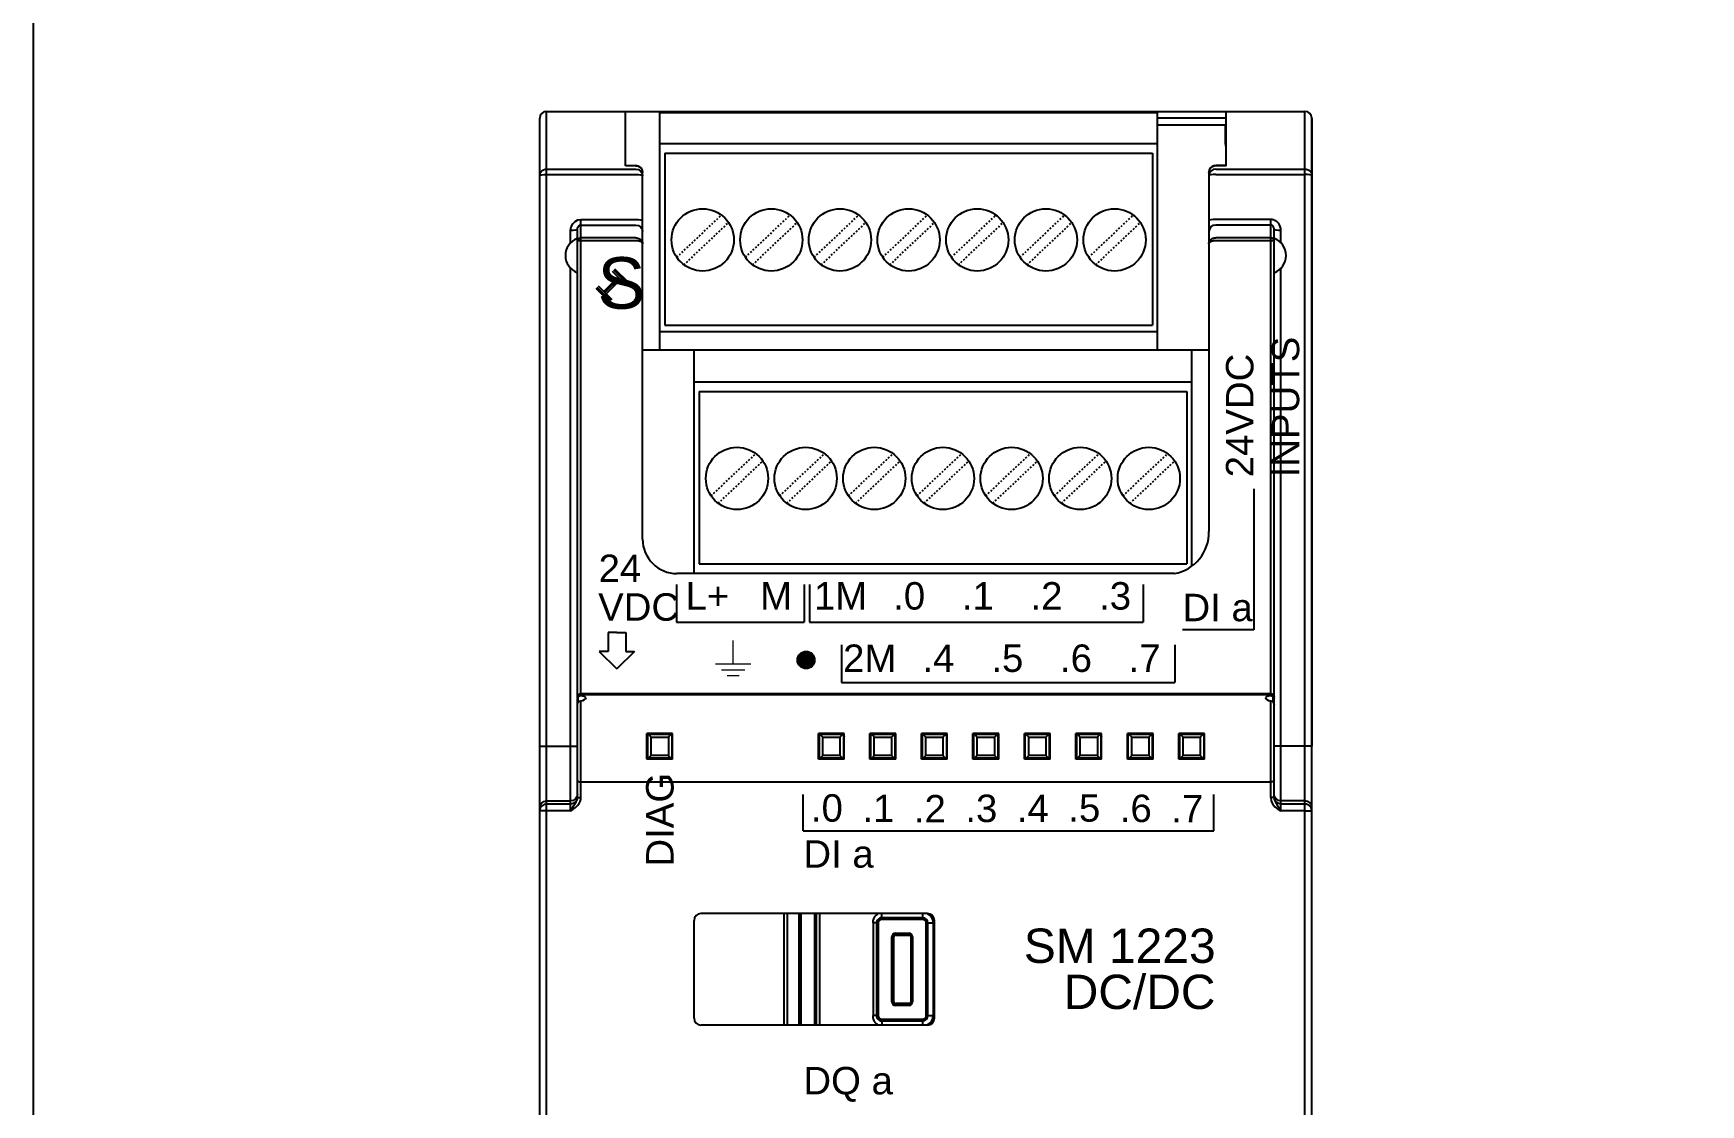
# Model space of a CAD drawing. Header units: inches. Extents: x 57 to 2760, y -193 to 2149.
# Drawn here: x 60.5 to 157.6, y 1415.8 to 1478.2 of the extents above; entities that cross this region are included whole.
import ezdxf

# ---------------------------------------------------------------- set-up
doc = ezdxf.new("R2010")
doc.units = ezdxf.units.IN
doc.header["$MEASUREMENT"] = 0
doc.linetypes.add('DOT', pattern=[0.2, 0.1, -0.1])
doc.styles.get("Standard").update_dxf_attribs({"font": 'arial.ttf'})

msp = doc.modelspace()

# ---------------------------------------------------------------- linework, layer by layer
at = {"color": 7, "linetype": 'Continuous'}
for p, q in [((89.97329, 1374.08422), (89.97329, 1473.28422)), ((90.37329, 1373.68422), (90.37329, 1473.68422)), ((90.37329, 1473.68422), (134.57329, 1473.68422)), ((94.97329, 1470.51791), (94.97329, 1473.68422)), ((96.97329, 1459.78895), (96.97329, 1473.60422)), ((125.97329, 1473.60422), (96.97329, 1473.60422)), ((125.97329, 1459.78895), (125.97329, 1473.60422)), ((129.97329, 1473.28422), (125.97329, 1473.28422)), ((129.97329, 1470.51791), (129.97329, 1473.68422)), ((134.57329, 1373.68422), (134.57329, 1473.68422)), ((134.97329, 1473.28422), (134.97329, 1436.68422)), ((134.97329, 1374.08422), (134.97329, 1473.28422)), ((129.97329, 1472.88422), (125.97329, 1472.88422)), ((129.92329, 1472.88422), (129.92329, 1471.88422)), ((125.97329, 1471.79422), (96.97329, 1471.79422)), ((97.26329, 1471.25422), (97.26329, 1461.22222)), ((97.26329, 1471.25422), (125.68329, 1471.25422)), ((125.68329, 1471.25422), (125.68329, 1461.22222)), ((129.97329, 1471.74784), (129.94488, 1471.74784)), ((90.37329, 1470.32249), (95.57329, 1470.32249)), ((94.97329, 1470.53058), (95.57329, 1470.53058)), ((95.57329, 1470.51791), (94.97329, 1470.51791)), ((95.72449, 1470.5009), (95.57329, 1470.53058)), ((95.97329, 1448.74631), (95.97329, 1470.13058)), ((128.97329, 1470.13058), (128.97329, 1449.20822)), ((129.1504, 1470.45221), (129.05727, 1470.36804)), ((129.25765, 1470.50138), (129.1504, 1470.45221)), ((129.22208, 1470.5009), (129.37329, 1470.53058)), ((129.37329, 1470.51791), (129.25765, 1470.50138)), ((129.97329, 1470.53058), (129.37329, 1470.53058)), ((129.97329, 1470.51791), (129.37329, 1470.51791)), ((129.37329, 1470.32249), (134.57329, 1470.32249)), ((90.37329, 1470.00264), (95.57329, 1470.00264)), ((95.94268, 1470.08424), (95.97329, 1469.93594)), ((129.00389, 1470.08424), (128.97329, 1469.93594)), ((129.37329, 1470.00264), (134.57329, 1470.00264)), ((92.37329, 1439.62007), (92.37329, 1467.38679)), ((92.37329, 1467.38679), (95.57329, 1467.38679)), ((132.57329, 1467.38679), (129.37329, 1467.38679)), ((132.57329, 1439.62007), (132.57329, 1467.38679)), ((91.77329, 1466.007), (91.77329, 1466.74021)), ((92.17329, 1439.47356), (92.17329, 1466.80036)), ((92.37329, 1467.06189), (95.57329, 1467.06189)), ((95.57329, 1466.3199), (92.37329, 1466.3199)), ((95.97329, 1465.96918), (95.97329, 1466.67552)), ((132.57329, 1467.06189), (129.37329, 1467.06189)), ((132.57329, 1466.3199), (129.37329, 1466.3199)), ((132.77329, 1439.47356), (132.77329, 1466.80039)), ((133.17329, 1466.007), (133.17329, 1466.74021)), ((95.57329, 1466.14705), (92.37329, 1466.14705)), ((132.57329, 1466.14705), (129.37329, 1466.14842)), ((91.77329, 1432.92192), (91.77329, 1464.56144)), ((133.17329, 1432.92192), (133.17329, 1464.56144)), ((96.97329, 1460.85511), (125.97329, 1460.85511)), ((97.26329, 1461.22222), (125.68329, 1461.22222)), ((95.97329, 1459.78895), (128.97329, 1459.78895)), ((98.97329, 1446.74622), (98.97329, 1459.70422)), ((127.97329, 1447.17599), (127.97329, 1459.70422)), ((127.97329, 1457.89422), (98.97329, 1457.89422)), ((99.26329, 1457.35422), (99.26329, 1447.32222)), ((99.26329, 1457.35422), (127.68329, 1457.35422)), ((127.68329, 1457.35422), (127.68329, 1447.32222)), ((99.26329, 1447.32222), (127.68329, 1447.32222)), ((126.97319, 1446.74622), (97.97329, 1446.74622)), ((104.9989, 1441.71541), (105.49181, 1442.20832)), ((105.00464, 1441.67474), (105.53248, 1442.20258)), ((105.01042, 1441.77334), (105.43388, 1442.1968)), ((105.01234, 1441.63604), (105.57118, 1442.19488)), ((105.02003, 1441.59733), (105.60989, 1442.18719)), ((105.02195, 1441.83126), (105.37596, 1442.18527)), ((105.02773, 1441.55863), (105.64859, 1442.17949)), ((105.03347, 1441.88919), (105.31803, 1442.17375)), ((105.03543, 1441.51992), (105.6873, 1442.17179)), ((105.05352, 1441.49161), (105.71561, 1442.1537)), ((105.07211, 1441.46379), (105.74343, 1442.13511)), ((105.0907, 1441.43597), (105.77125, 1442.11652)), ((105.10928, 1441.40816), (105.79906, 1442.09794)), ((105.11044, 1442.01256), (105.19466, 1442.09678)), ((105.12787, 1441.38034), (105.82688, 1442.07935)), ((105.14759, 1441.35366), (105.85356, 1442.05963)), ((105.17541, 1441.33507), (105.87215, 1442.03181)), ((105.20322, 1441.31648), (105.89074, 1442.004)), ((105.23104, 1441.2979), (105.90932, 1441.97618)), ((105.25886, 1441.27931), (105.92791, 1441.94836)), ((105.28668, 1441.26072), (105.9465, 1441.92054)), ((105.31767, 1441.24531), (105.96191, 1441.88955)), ((105.35637, 1441.23761), (105.96961, 1441.85085)), ((105.39508, 1441.22991), (105.97731, 1441.81214)), ((105.43378, 1441.22221), (105.98501, 1441.77344)), ((105.47249, 1441.21452), (105.9927, 1441.73473)), ((105.51788, 1441.2135), (105.99372, 1441.68934)), ((105.57581, 1441.22503), (105.98219, 1441.63141)), ((105.63373, 1441.23655), (105.97067, 1441.57349)), ((105.69532, 1441.25174), (105.95548, 1441.5119)), ((105.83517, 1441.34518), (105.86204, 1441.37205)), ((92.17329, 1433.6921), (92.17329, 1439.43507)), ((92.22329, 1439.25312), (92.22329, 1439.56094)), ((132.57329, 1439.7402), (92.37329, 1439.7402)), ((132.57329, 1439.6728), (92.37329, 1439.6728)), ((92.37329, 1433.69686), (92.37329, 1439.32986)), ((132.57329, 1433.69686), (132.57329, 1439.32986)), ((132.72329, 1439.25312), (132.72329, 1439.56094)), ((132.77329, 1433.69214), (132.77329, 1439.43507)), ((132.77329, 1434.68066), (132.77329, 1439.12725)), ((96.22329, 1435.93422), (96.22329, 1437.43422)), ((97.72329, 1437.43422), (96.22329, 1437.43422)), ((96.22329, 1437.18422), (96.27329, 1437.18422)), ((96.27329, 1435.98422), (96.27329, 1437.38422)), ((96.27329, 1437.38422), (97.67329, 1437.38422)), ((96.47329, 1437.21993), (97.47329, 1437.21993)), ((96.47336, 1436.1485), (96.47336, 1437.21993)), ((97.47321, 1437.21993), (97.47321, 1436.1485)), ((97.67329, 1437.38422), (97.67329, 1435.98422)), ((97.67329, 1437.18422), (97.72329, 1437.18422)), ((97.72329, 1435.93422), (97.72329, 1437.43422)), ((106.22329, 1435.93422), (106.22329, 1437.43422)), ((107.72329, 1437.43422), (106.22329, 1437.43422)), ((106.22329, 1437.18422), (106.27329, 1437.18422)), ((106.27329, 1435.98422), (106.27329, 1437.38422)), ((106.27329, 1437.38422), (107.67329, 1437.38422)), ((106.47329, 1437.21993), (107.47329, 1437.21993)), ((106.47336, 1436.1485), (106.47336, 1437.21993)), ((107.47321, 1437.21993), (107.47321, 1436.1485)), ((107.67329, 1437.38422), (107.67329, 1435.98422)), ((107.72329, 1435.93422), (107.72329, 1437.43422)), ((109.22329, 1435.93422), (109.22329, 1437.43422)), ((110.72329, 1437.43422), (109.22329, 1437.43422)), ((109.27329, 1435.98422), (109.27329, 1437.38422)), ((109.27329, 1437.38422), (110.67329, 1437.38422)), ((109.47329, 1437.21993), (110.47329, 1437.21993)), ((109.47336, 1436.1485), (109.47336, 1437.21993)), ((110.47321, 1437.21993), (110.47321, 1436.1485)), ((110.67329, 1437.38422), (110.67329, 1435.98422)), ((110.72329, 1435.93422), (110.72329, 1437.43422)), ((112.22329, 1435.93422), (112.22329, 1437.43422)), ((113.72329, 1437.43422), (112.22329, 1437.43422)), ((112.27329, 1435.98422), (112.27329, 1437.38422)), ((112.27329, 1437.38422), (113.67329, 1437.38422)), ((112.47329, 1437.21993), (113.47329, 1437.21993)), ((112.47336, 1436.1485), (112.47336, 1437.21993)), ((113.47321, 1437.21993), (113.47321, 1436.1485)), ((113.67329, 1437.38422), (113.67329, 1435.98422)), ((113.72329, 1435.93422), (113.72329, 1437.43422)), ((115.22329, 1435.93422), (115.22329, 1437.43422)), ((116.72329, 1437.43422), (115.22329, 1437.43422)), ((115.27329, 1435.98422), (115.27329, 1437.38422)), ((115.27329, 1437.38422), (116.67329, 1437.38422)), ((115.47329, 1437.21993), (116.47329, 1437.21993)), ((115.47336, 1436.1485), (115.47336, 1437.21993)), ((116.47321, 1437.21993), (116.47321, 1436.1485)), ((116.67329, 1437.38422), (116.67329, 1435.98422)), ((116.72329, 1435.93422), (116.72329, 1437.43422)), ((119.72329, 1437.43422), (118.22329, 1437.43422)), ((118.22329, 1435.93422), (118.22329, 1437.43422)), ((118.27329, 1437.38422), (119.67329, 1437.38422)), ((118.27329, 1435.98422), (118.27329, 1437.38422)), ((118.47329, 1437.21993), (119.47329, 1437.21993)), ((118.47336, 1436.1485), (118.47336, 1437.21993)), ((119.47321, 1437.21993), (119.47321, 1436.1485)), ((119.67329, 1437.38422), (119.67329, 1435.98422)), ((119.72329, 1435.93422), (119.72329, 1437.43422)), ((122.72329, 1437.43422), (121.22329, 1437.43422)), ((121.22329, 1435.93422), (121.22329, 1437.43422)), ((121.27329, 1437.38422), (122.67329, 1437.38422)), ((121.27329, 1435.98422), (121.27329, 1437.38422)), ((121.47329, 1437.21993), (122.47329, 1437.21993)), ((121.47336, 1436.1485), (121.47336, 1437.21993)), ((122.47321, 1437.21993), (122.47321, 1436.1485)), ((122.67329, 1437.38422), (122.67329, 1435.98422)), ((122.72329, 1435.93422), (122.72329, 1437.43422)), ((125.72329, 1437.43422), (124.22329, 1437.43422)), ((124.22329, 1435.93422), (124.22329, 1437.43422)), ((124.27329, 1437.38422), (125.67329, 1437.38422)), ((124.27329, 1435.98422), (124.27329, 1437.38422)), ((124.47329, 1437.21993), (125.47329, 1437.21993)), ((124.47336, 1436.1485), (124.47336, 1437.21993)), ((125.47321, 1437.21993), (125.47321, 1436.1485)), ((125.67329, 1437.38422), (125.67329, 1435.98422)), ((125.72329, 1435.93422), (125.72329, 1437.43422)), ((128.72329, 1437.43422), (127.22329, 1437.43422)), ((127.22329, 1435.93422), (127.22329, 1437.43422)), ((127.27329, 1437.38422), (128.67329, 1437.38422)), ((127.27329, 1435.98422), (127.27329, 1437.38422)), ((127.47329, 1437.21993), (128.47329, 1437.21993)), ((127.47336, 1436.1485), (127.47336, 1437.21993)), ((128.47321, 1437.21993), (128.47321, 1436.1485)), ((128.67329, 1437.38422), (128.67329, 1435.98422)), ((128.67329, 1437.18422), (128.72329, 1437.18422)), ((128.72329, 1435.93422), (128.72329, 1437.43422)), ((89.97329, 1436.68422), (92.17329, 1436.68422)), ((96.22329, 1436.18422), (96.27329, 1436.18422)), ((97.47329, 1436.1485), (96.47329, 1436.1485)), ((97.67329, 1436.18422), (97.72329, 1436.18422)), ((106.22329, 1436.18422), (106.27329, 1436.18422)), ((107.47329, 1436.1485), (106.47329, 1436.1485)), ((110.47329, 1436.1485), (109.47329, 1436.1485)), ((113.47329, 1436.1485), (112.47329, 1436.1485)), ((116.47329, 1436.1485), (115.47329, 1436.1485)), ((119.47329, 1436.1485), (118.47329, 1436.1485)), ((122.47329, 1436.1485), (121.47329, 1436.1485)), ((125.47329, 1436.1485), (124.47329, 1436.1485)), ((128.47329, 1436.1485), (127.47329, 1436.1485)), ((128.67329, 1436.18422), (128.72329, 1436.18422)), ((134.97329, 1436.68422), (132.77329, 1436.68422)), ((97.72329, 1435.93422), (96.22329, 1435.93422)), ((97.67329, 1435.98422), (96.27329, 1435.98422)), ((107.72329, 1435.93422), (106.22329, 1435.93422)), ((107.67329, 1435.98422), (106.27329, 1435.98422)), ((110.72329, 1435.93422), (109.22329, 1435.93422)), ((110.67329, 1435.98422), (109.27329, 1435.98422)), ((113.72329, 1435.93422), (112.22329, 1435.93422)), ((113.67329, 1435.98422), (112.27329, 1435.98422)), ((116.72329, 1435.93422), (115.22329, 1435.93422)), ((116.67329, 1435.98422), (115.27329, 1435.98422)), ((119.72329, 1435.93422), (118.22329, 1435.93422)), ((119.67329, 1435.98422), (118.27329, 1435.98422)), ((122.72329, 1435.93422), (121.22329, 1435.93422)), ((122.67329, 1435.98422), (121.27329, 1435.98422)), ((125.72329, 1435.93422), (124.22329, 1435.93422)), ((125.67329, 1435.98422), (124.27329, 1435.98422)), ((128.72329, 1435.93422), (127.22329, 1435.93422)), ((128.67329, 1435.98422), (127.27329, 1435.98422)), ((132.57329, 1434.60034), (92.37329, 1434.60034)), ((90.37329, 1433.4964), (91.77329, 1433.4964)), ((91.77329, 1433.3116), (90.37329, 1433.3116)), ((92.17329, 1433.89487), (92.14284, 1433.74238)), ((92.27329, 1433.69623), (92.37329, 1433.69686)), ((132.67329, 1433.69623), (132.57329, 1433.69686)), ((132.80373, 1433.74238), (132.77329, 1433.89487)), ((134.57329, 1433.4964), (133.17329, 1433.4964)), ((134.57329, 1433.3116), (133.17329, 1433.3116)), ((89.97329, 1414.45532), (89.97329, 1433.09792)), ((89.98267, 1432.99893), (89.97329, 1432.91312)), ((91.77329, 1432.92192), (90.37329, 1432.92192)), ((134.57329, 1432.92192), (133.17329, 1432.92192)), ((134.97329, 1414.27052), (134.97329, 1433.09792)), ((98.97329, 1420.83422), (98.97329, 1426.53422)), ((112.57329, 1426.93422), (99.37329, 1426.93422)), ((104.22167, 1420.43422), (104.22167, 1426.93422)), ((104.42074, 1420.43422), (104.42074, 1426.93422)), ((105.10329, 1420.43422), (105.10329, 1426.93422)), ((105.10329, 1420.43422), (105.10329, 1426.93422)), ((105.20329, 1420.43422), (105.20329, 1426.93422)), ((106.00329, 1420.43422), (106.00329, 1426.93422)), ((106.10329, 1420.43422), (106.10329, 1426.93422)), ((106.30329, 1420.43422), (106.30329, 1426.93422)), ((109.40329, 1426.38422), (109.40329, 1420.98422)), ((109.70329, 1426.38422), (109.40329, 1426.38422)), ((109.60329, 1426.38422), (109.60329, 1420.98422)), ((109.70329, 1426.38422), (109.70329, 1420.98422)), ((109.90329, 1426.58422), (109.90329, 1426.93422)), ((112.30329, 1426.68422), (109.90329, 1426.68422)), ((112.30329, 1426.58422), (109.90329, 1426.58422)), ((112.30329, 1426.58422), (112.30329, 1426.93422)), ((112.50329, 1420.98422), (112.50329, 1426.38422)), ((112.50329, 1426.38422), (112.90329, 1426.38422)), ((112.60329, 1420.98422), (112.60329, 1426.38422)), ((112.90329, 1426.38422), (112.90329, 1420.98422)), ((112.97329, 1420.83422), (112.97329, 1426.53422)), ((110.50329, 1421.78422), (110.50329, 1425.58422)), ((110.60329, 1425.58422), (110.50329, 1425.58422)), ((110.60329, 1421.78422), (110.60329, 1425.58422)), ((110.60329, 1421.78422), (110.60329, 1425.58422)), ((110.70329, 1425.78422), (110.70329, 1425.68422)), ((110.70329, 1425.78422), (111.50329, 1425.78422)), ((110.70329, 1425.68422), (111.50329, 1425.68422)), ((110.70329, 1425.68422), (111.50329, 1425.68422)), ((111.50329, 1425.68422), (111.50329, 1425.78422)), ((111.60329, 1425.58422), (111.60329, 1421.78422)), ((111.70329, 1425.58422), (111.60329, 1425.58422)), ((111.70329, 1425.58422), (111.70329, 1421.78422)), ((110.50329, 1421.78422), (110.60329, 1421.78422)), ((110.70329, 1421.68422), (110.70329, 1421.58422)), ((111.50329, 1421.68422), (110.70329, 1421.68422)), ((111.50329, 1421.68422), (110.70329, 1421.68422)), ((111.50329, 1421.58422), (110.70329, 1421.58422)), ((111.50329, 1421.58422), (111.50329, 1421.68422)), ((111.60329, 1421.78422), (111.70329, 1421.78422)), ((109.70329, 1420.98422), (109.40329, 1420.98422)), ((109.90329, 1420.78422), (109.90328, 1420.43422)), ((109.90329, 1420.78422), (112.30329, 1420.78422)), ((109.90329, 1420.68422), (112.30329, 1420.68422)), ((109.90329, 1420.68422), (112.30329, 1420.68422)), ((112.30329, 1420.43422), (112.30329, 1420.78422)), ((112.50329, 1420.98422), (112.90329, 1420.98422)), ((112.57329, 1420.43422), (99.37329, 1420.43422))]:
    msp.add_line(p, q, dxfattribs=at)
at = {"linetype": 'DOT'}
for p, q in [((97.96743, 1465.18099), (100.56651, 1467.64304)), ((98.38006, 1464.7454), (100.97914, 1467.20745)), ((101.96743, 1465.18099), (104.56651, 1467.64304)), ((102.38006, 1464.7454), (104.97914, 1467.20745)), ((105.96743, 1465.18099), (108.56651, 1467.64304)), ((106.38006, 1464.7454), (108.97914, 1467.20745)), ((109.96743, 1465.18099), (112.56651, 1467.64304)), ((110.38006, 1464.7454), (112.97914, 1467.20745)), ((113.96743, 1465.18099), (116.56651, 1467.64304)), ((114.38006, 1464.7454), (116.97914, 1467.20745)), ((117.96743, 1465.18099), (120.56651, 1467.64304)), ((118.38006, 1464.7454), (120.97914, 1467.20745)), ((121.96743, 1465.18099), (124.56651, 1467.64304)), ((122.38006, 1464.7454), (124.97914, 1467.20745)), ((99.96743, 1451.28099), (102.56651, 1453.74304)), ((103.96743, 1451.28099), (106.56651, 1453.74304)), ((107.96743, 1451.28099), (110.56651, 1453.74304)), ((111.96743, 1451.28099), (114.56651, 1453.74304)), ((115.96743, 1451.28099), (118.56651, 1453.74304)), ((119.96743, 1451.28099), (122.56651, 1453.74304)), ((123.96743, 1451.28099), (126.56651, 1453.74304)), ((100.38006, 1450.8454), (102.97914, 1453.30745)), ((104.38006, 1450.8454), (106.97914, 1453.30745)), ((108.38006, 1450.8454), (110.97914, 1453.30745)), ((112.38006, 1450.8454), (114.97914, 1453.30745)), ((116.38006, 1450.8454), (118.97914, 1453.30745)), ((120.38006, 1450.8454), (122.97914, 1453.30745)), ((124.38006, 1450.8454), (126.97914, 1453.30745))]:
    msp.add_line(p, q, dxfattribs=at)
for p, q in [((94.19627, 1464.37184), (94.99795, 1463.57993)), ((94.26653, 1464.443), (95.06821, 1463.65108)), ((94.33679, 1464.51416), (95.13847, 1463.72224)), ((93.23629, 1463.37493), (94.03797, 1462.58301)), ((93.30655, 1463.44609), (94.10823, 1462.65417)), ((93.37681, 1463.51724), (94.17849, 1462.72533)), ((94.54551, 1464.03024), (93.70696, 1463.19201)), ((94.61621, 1463.95952), (93.77765, 1463.12129)), ((94.68691, 1463.88879), (93.84835, 1463.05056)), ((131.59361, 1451.67871), (131.59361, 1443.46774)), ((97.95013, 1446.1037), (97.95013, 1443.90911)), ((105.38013, 1446.1037), (105.38013, 1443.90911)), ((105.70664, 1446.1037), (105.70664, 1443.90911)), ((125.13664, 1446.1037), (125.13664, 1443.90911)), ((97.95013, 1443.90911), (105.38013, 1443.90911)), ((105.70664, 1443.90911), (125.13664, 1443.90911)), ((94.47401, 1443.32057), (93.95996, 1443.32057)), ((93.95996, 1443.32057), (93.95996, 1442.20218)), ((94.47401, 1443.32057), (94.98806, 1443.32057)), ((94.98806, 1443.32057), (94.98806, 1442.20218)), ((131.59361, 1443.46774), (127.44085, 1443.46774)), ((93.95996, 1442.20218), (93.44591, 1442.20218)), ((93.44591, 1442.20218), (94.47401, 1441.2047)), ((95.50211, 1442.20218), (94.47401, 1441.2047)), ((94.98806, 1442.20218), (95.50211, 1442.20218)), ((107.55717, 1442.59625), (107.55717, 1440.40166)), ((126.98717, 1442.59625), (126.98717, 1440.40166)), ((107.55717, 1440.40166), (126.98717, 1440.40166)), ((105.32887, 1431.74951), (105.32887, 1433.86554)), ((129.26797, 1431.74951), (129.26797, 1433.86554)), ((105.32887, 1431.74951), (129.26797, 1431.74951))]:
    msp.add_line(p, q)
at = {"color": 7, "linetype": 'Continuous', "lineweight": 15}
for p, q in [((101.25002, 1441.48851), (101.25002, 1442.85351)), ((100.22627, 1441.48851), (102.27377, 1441.48851)), ((100.56752, 1441.14726), (101.93252, 1441.14726)), ((100.90877, 1440.80601), (101.59127, 1440.80601))]:
    msp.add_line(p, q, dxfattribs=at)
msp.add_lwpolyline([(60.46636, 2015.39461), (1098.54819, 2015.39461), (1098.54819, 1083.9003), (60.46636, 1083.9003)], close=True)
at = {"color": 7, "linetype": 'Continuous'}
for points in [[(89.97329, 1469.93594), (89.97782, 1469.99395), (89.99315, 1470.05624), (90.02169, 1470.12026), (90.06532, 1470.18261), (90.12492, 1470.23895), (90.1991, 1470.28392), (90.28383, 1470.3127), (90.37329, 1470.32249)], [(95.57329, 1470.51791), (95.68892, 1470.50138), (95.79617, 1470.45221), (95.8893, 1470.36804), (95.95214, 1470.25484), (95.97329, 1470.13058)], [(95.57329, 1470.32249), (95.72539, 1470.29345), (95.85562, 1470.20976), (95.94268, 1470.08424)], [(95.97329, 1470.13058), (95.94389, 1470.28109), (95.85684, 1470.41271), (95.72449, 1470.5009)], [(128.97329, 1470.13058), (129.00268, 1470.28109), (129.08973, 1470.41271), (129.22208, 1470.5009)], [(129.05727, 1470.36804), (128.99443, 1470.25484), (128.97329, 1470.13058)], [(129.37329, 1470.32249), (129.22118, 1470.29345), (129.09095, 1470.20976), (129.00389, 1470.08424)], [(134.57329, 1470.32249), (134.63328, 1470.31812), (134.69775, 1470.3033), (134.76402, 1470.27571), (134.82855, 1470.23354), (134.88686, 1470.17593), (134.93339, 1470.10422), (134.96317, 1470.02233), (134.97329, 1469.93594)], [(89.97329, 1469.93594), (90.0034, 1469.96133), (90.09003, 1469.98303), (90.21994, 1469.99754), (90.37329, 1470.00264)], [(95.57329, 1470.00264), (95.72539, 1469.99763), (95.85562, 1469.98319), (95.94268, 1469.96153), (95.97329, 1469.93594)], [(129.37329, 1470.00264), (129.22118, 1469.99763), (129.09095, 1469.98319), (129.00389, 1469.96153), (128.97329, 1469.93594)], [(134.97329, 1469.93594), (134.94317, 1469.96133), (134.85654, 1469.98303), (134.72663, 1469.99754), (134.57329, 1470.00264)], [(91.77329, 1466.74021), (91.80601, 1466.95076), (91.89819, 1467.13505), (92.03505, 1467.27417), (92.19821, 1467.35856), (92.37329, 1467.38679)], [(95.57329, 1467.38679), (95.72636, 1467.38211), (95.85613, 1467.36879), (95.94284, 1467.34885), (95.97329, 1467.32532)], [(129.37329, 1467.38679), (129.22021, 1467.38211), (129.09044, 1467.36879), (129.00373, 1467.34885), (128.97329, 1467.32532)], [(133.17329, 1466.74021), (133.16218, 1466.86402), (133.13328, 1466.97228), (133.09189, 1467.0653), (133.04188, 1467.14395), (132.98665, 1467.20881), (132.92926, 1467.26065), (132.87172, 1467.3011), (132.81446, 1467.33223), (132.75672, 1467.35582), (132.69733, 1467.37281), (132.636, 1467.38325), (132.57329, 1467.38679)], [(92.17329, 1466.80039), (92.14283, 1466.77736), (92.05612, 1466.75784), (91.92635, 1466.74479), (91.77329, 1466.74021)], [(92.17329, 1466.80036), (92.18418, 1466.88544), (92.2149, 1466.96), (92.26058, 1467.01636), (92.31505, 1467.05053), (92.37329, 1467.06189)], [(92.17329, 1466.12671), (92.18851, 1466.20064), (92.23186, 1466.26331), (92.29675, 1466.30519), (92.37329, 1466.3199)], [(95.57329, 1467.06189), (95.72636, 1467.03248), (95.85613, 1466.94872), (95.94284, 1466.82337), (95.97329, 1466.67552)], [(95.57329, 1466.3199), (95.63812, 1466.31526), (95.69544, 1466.30315), (95.74532, 1466.28581), (95.78842, 1466.26486), (95.82567, 1466.24128), (95.85807, 1466.21547), (95.88665, 1466.18716), (95.91188, 1466.15592), (95.93331, 1466.12202), (95.95041, 1466.08611), (95.96283, 1466.04888), (95.97049, 1466.01063), (95.97329, 1465.96922)], [(129.37329, 1467.06189), (129.22021, 1467.03248), (129.09044, 1466.94872), (129.00373, 1466.82337), (128.97329, 1466.67552)], [(128.97329, 1465.96917), (128.97602, 1466.01015), (128.98412, 1466.05029), (128.99738, 1466.08909), (129.01549, 1466.126), (129.03808, 1466.16056), (129.0647, 1466.19235), (129.09501, 1466.22113), (129.12871, 1466.24671), (129.16532, 1466.26877), (129.20419, 1466.28702), (129.24463, 1466.30126), (129.28609, 1466.31146), (129.32872, 1466.31771), (129.37329, 1466.3199)], [(132.77329, 1466.80039), (132.76958, 1466.85044), (132.75995, 1466.89421), (132.74615, 1466.93182), (132.72948, 1466.96363), (132.71107, 1466.98987), (132.69194, 1467.01085), (132.67276, 1467.02721), (132.65367, 1467.03981), (132.63443, 1467.04935), (132.61463, 1467.05623), (132.59419, 1467.06045), (132.57329, 1467.06189)], [(132.57329, 1466.3199), (132.64886, 1466.30557), (132.71378, 1466.26421), (132.75795, 1466.20089), (132.77329, 1466.12671)], [(133.17329, 1466.74021), (133.02021, 1466.74479), (132.89044, 1466.75784), (132.80373, 1466.77736), (132.77329, 1466.80039)], [(92.37329, 1466.14705), (92.2965, 1466.14549), (92.23123, 1466.14103), (92.18815, 1466.13441), (92.17329, 1466.12671)], [(95.97329, 1465.96919), (95.97049, 1465.99021), (95.96283, 1466.0096), (95.95041, 1466.02848), (95.93332, 1466.04669), (95.91189, 1466.06388), (95.88666, 1466.07972), (95.85808, 1466.09408), (95.8257, 1466.10716), (95.78845, 1466.11912), (95.74536, 1466.12975), (95.69548, 1466.13855), (95.63818, 1466.14469), (95.57337, 1466.14705)], [(129.37329, 1466.14705), (129.32872, 1466.14595), (129.28609, 1466.14278), (129.24463, 1466.1376), (129.20418, 1466.13038), (129.16531, 1466.12112), (129.12871, 1466.10993), (129.09501, 1466.09695), (129.0647, 1466.08236), (129.03808, 1466.06623), (129.01549, 1466.04871), (128.99738, 1466.02999), (128.98412, 1466.01032), (128.97602, 1465.98997), (128.97329, 1465.96919)], [(132.77329, 1466.12671), (132.75795, 1466.13452), (132.71378, 1466.14119), (132.64886, 1466.14555), (132.57329, 1466.14705)], [(92.17329, 1439.55633), (92.18384, 1439.61528), (92.21313, 1439.66646), (92.25678, 1439.70578), (92.31161, 1439.73124), (92.37329, 1439.7402)], [(92.37329, 1439.6728), (92.29675, 1439.65764), (92.23186, 1439.61445), (92.18851, 1439.54981), (92.17329, 1439.47356)], [(92.22329, 1439.56094), (92.1861, 1439.50211), (92.17329, 1439.43507)], [(92.17329, 1439.12725), (92.1861, 1439.19429), (92.22329, 1439.25312)], [(92.37329, 1439.62007), (92.29144, 1439.60763), (92.22329, 1439.56094)], [(92.22329, 1439.25312), (92.29145, 1439.30337), (92.37329, 1439.32986)], [(92.67329, 1439.5033), (92.65233, 1439.54683), (92.59113, 1439.58141), (92.495, 1439.60576), (92.37329, 1439.62007)], [(92.37329, 1439.32986), (92.495, 1439.36039), (92.59113, 1439.4041), (92.65233, 1439.45399), (92.67329, 1439.5033)], [(132.57329, 1439.62007), (132.45157, 1439.60576), (132.35544, 1439.58141), (132.29424, 1439.54683), (132.27329, 1439.5033)], [(132.27329, 1439.5033), (132.29424, 1439.45399), (132.35544, 1439.4041), (132.45157, 1439.36039), (132.57329, 1439.32986)], [(132.57329, 1439.7402), (132.63488, 1439.73126), (132.68955, 1439.70594), (132.73323, 1439.66672), (132.76269, 1439.61537), (132.77329, 1439.55633)], [(132.57329, 1439.6728), (132.64982, 1439.65764), (132.71471, 1439.61445), (132.75806, 1439.54981), (132.77329, 1439.47356)], [(132.72329, 1439.56094), (132.65515, 1439.60762), (132.57329, 1439.62007)], [(132.57329, 1439.32986), (132.65516, 1439.30334), (132.72329, 1439.25312)], [(132.77329, 1439.43507), (132.76041, 1439.50227), (132.72329, 1439.56094)], [(132.72329, 1439.25312), (132.76041, 1439.19445), (132.77329, 1439.12725)], [(96.47329, 1437.21993), (96.4191, 1437.275), (96.3666, 1437.32974), (96.31595, 1437.38422)], [(97.47329, 1437.21993), (97.52747, 1437.275), (97.57997, 1437.32974), (97.63062, 1437.38422)], [(106.47329, 1437.21993), (106.41903, 1437.27507), (106.36654, 1437.32981), (106.31595, 1437.38422)], [(107.47329, 1437.21993), (107.52754, 1437.27507), (107.58003, 1437.32981), (107.63062, 1437.38422)], [(109.47329, 1437.21993), (109.41904, 1437.27505), (109.36655, 1437.3298), (109.31595, 1437.38422)], [(110.47329, 1437.21993), (110.52753, 1437.27505), (110.58002, 1437.3298), (110.63062, 1437.38422)], [(112.47329, 1437.21993), (112.41906, 1437.27504), (112.36656, 1437.32979), (112.31595, 1437.38422)], [(113.47329, 1437.21993), (113.52751, 1437.27504), (113.58001, 1437.32979), (113.63062, 1437.38422)], [(115.47329, 1437.21993), (115.41907, 1437.27503), (115.36658, 1437.32977), (115.31595, 1437.38422)], [(116.47329, 1437.21993), (116.5275, 1437.27503), (116.57999, 1437.32977), (116.63062, 1437.38422)], [(118.47329, 1437.21993), (118.41908, 1437.27502), (118.36659, 1437.32976), (118.31595, 1437.38422)], [(119.47329, 1437.21993), (119.52749, 1437.27502), (119.57998, 1437.32976), (119.63062, 1437.38422)], [(121.47329, 1437.21993), (121.41909, 1437.27501), (121.36659, 1437.32975), (121.31595, 1437.38422)], [(122.47329, 1437.21993), (122.52748, 1437.27501), (122.57997, 1437.32975), (122.63062, 1437.38422)], [(124.47329, 1437.21993), (124.4191, 1437.275), (124.3666, 1437.32975), (124.31595, 1437.38422)], [(125.47329, 1437.21993), (125.52747, 1437.275), (125.57997, 1437.32975), (125.63062, 1437.38422)], [(127.47329, 1437.21993), (127.4191, 1437.275), (127.3666, 1437.32974), (127.31595, 1437.38422)], [(128.47329, 1437.21993), (128.52747, 1437.275), (128.57997, 1437.32974), (128.63062, 1437.38422)], [(96.47329, 1436.1485), (96.4191, 1436.09344), (96.3666, 1436.03869), (96.31595, 1435.98422)], [(97.47329, 1436.1485), (97.52747, 1436.09344), (97.57997, 1436.03869), (97.63062, 1435.98422)], [(106.47329, 1436.1485), (106.41903, 1436.09337), (106.36654, 1436.03862), (106.31595, 1435.98422)], [(107.47329, 1436.1485), (107.52754, 1436.09337), (107.58003, 1436.03862), (107.63062, 1435.98422)], [(109.47329, 1436.1485), (109.41904, 1436.09338), (109.36655, 1436.03864), (109.31595, 1435.98422)], [(110.47329, 1436.1485), (110.52753, 1436.09338), (110.58002, 1436.03864), (110.63062, 1435.98422)], [(112.47329, 1436.1485), (112.41906, 1436.0934), (112.36656, 1436.03865), (112.31595, 1435.98422)], [(113.47329, 1436.1485), (113.52751, 1436.0934), (113.58001, 1436.03865), (113.63062, 1435.98422)], [(115.47329, 1436.1485), (115.41907, 1436.09341), (115.36658, 1436.03866), (115.31595, 1435.98422)], [(116.47329, 1436.1485), (116.5275, 1436.09341), (116.57999, 1436.03866), (116.63062, 1435.98422)], [(118.47329, 1436.1485), (118.41908, 1436.09342), (118.36659, 1436.03868), (118.31595, 1435.98422)], [(119.47329, 1436.1485), (119.52749, 1436.09342), (119.57998, 1436.03868), (119.63062, 1435.98422)], [(121.47329, 1436.1485), (121.41909, 1436.09343), (121.36659, 1436.03868), (121.31595, 1435.98422)], [(122.47329, 1436.1485), (122.52748, 1436.09343), (122.57997, 1436.03868), (122.63062, 1435.98422)], [(124.47329, 1436.1485), (124.4191, 1436.09344), (124.3666, 1436.03869), (124.31595, 1435.98422)], [(125.47329, 1436.1485), (125.52747, 1436.09344), (125.57997, 1436.03869), (125.63062, 1435.98422)], [(127.47329, 1436.1485), (127.4191, 1436.09344), (127.3666, 1436.03869), (127.31595, 1435.98422)], [(128.47329, 1436.1485), (128.52747, 1436.09344), (128.57997, 1436.03869), (128.63062, 1435.98422)], [(92.17329, 1434.68066), (92.18719, 1434.65083), (92.22848, 1434.62489), (92.29334, 1434.60691), (92.37329, 1434.60034)], [(132.77329, 1434.68066), (132.75938, 1434.65083), (132.71809, 1434.62489), (132.65323, 1434.60691), (132.57329, 1434.60034)], [(89.97329, 1433.09792), (90.00373, 1433.25041), (90.09044, 1433.37968), (90.22021, 1433.46606), (90.37329, 1433.4964)], [(90.37329, 1433.3116), (90.30961, 1433.30652), (90.2426, 1433.28973), (90.17519, 1433.2593), (90.11101, 1433.21399), (90.05451, 1433.15383), (90.01045, 1433.08085), (89.98267, 1432.99893)], [(92.14284, 1433.74238), (92.05613, 1433.61311), (91.92636, 1433.52673), (91.77329, 1433.4964)], [(91.77329, 1432.92192), (91.93109, 1433.01628), (92.06893, 1433.11494), (92.18376, 1433.22426), (92.27163, 1433.34286), (92.33087, 1433.46492), (92.36347, 1433.58459), (92.37329, 1433.69686)], [(92.16983, 1433.69279), (92.14284, 1433.55758), (92.05613, 1433.42831), (91.92636, 1433.34193), (91.77329, 1433.3116)], [(91.77329, 1432.92192), (91.87856, 1433.09804), (91.97029, 1433.23383), (92.04676, 1433.34291), (92.10544, 1433.43976), (92.14499, 1433.53006), (92.16674, 1433.61458), (92.17329, 1433.6921)], [(92.17329, 1433.6921), (92.20008, 1433.69448), (92.27329, 1433.69623)], [(132.57329, 1433.69686), (132.60069, 1433.50986), (132.6835, 1433.32906), (132.82203, 1433.1635), (132.9986, 1433.02719), (133.17329, 1432.92192)], [(132.77329, 1433.6921), (132.74649, 1433.69448), (132.67329, 1433.69623)], [(132.77329, 1433.69214), (132.79162, 1433.5619), (132.84703, 1433.4288), (132.93934, 1433.28576), (133.05669, 1433.11576), (133.17329, 1432.92192)], [(133.17329, 1433.3116), (133.02021, 1433.34193), (132.89044, 1433.42831), (132.80373, 1433.55758), (132.77673, 1433.69283)], [(133.17329, 1433.4964), (133.02021, 1433.52673), (132.89044, 1433.61311), (132.80373, 1433.74238)], [(134.97329, 1433.09792), (134.94284, 1433.25041), (134.85613, 1433.37968), (134.72636, 1433.46606), (134.57329, 1433.4964)], [(134.88092, 1433.16781), (134.82179, 1433.22537), (134.74815, 1433.2715), (134.66352, 1433.30133), (134.57329, 1433.3116)], [(90.37329, 1432.92192), (90.21965, 1432.92124), (90.0895, 1432.91932), (90.00296, 1432.91644), (89.97329, 1432.91312)], [(134.57329, 1432.92192), (134.72692, 1432.92124), (134.85707, 1432.91932), (134.94361, 1432.91644), (134.97329, 1432.91312)], [(134.97329, 1432.91312), (134.96871, 1432.97324), (134.95322, 1433.03774), (134.92451, 1433.10381), (134.88092, 1433.16781)], [(109.40329, 1426.38422), (109.40431, 1426.42907), (109.40793, 1426.47638), (109.41508, 1426.52638), (109.4266, 1426.5782), (109.44275, 1426.62976), (109.46333, 1426.67943), (109.48789, 1426.72617), (109.516, 1426.76955), (109.54747, 1426.80956), (109.58201, 1426.84604), (109.61922, 1426.87869), (109.65857, 1426.90721), (109.69943, 1426.93135), (109.70555, 1426.93422)], [(109.70555, 1420.43422), (109.69939, 1420.43711), (109.65852, 1420.46126), (109.61917, 1420.4898), (109.58195, 1420.52246), (109.54741, 1420.55895), (109.51594, 1420.59897), (109.48782, 1420.64238), (109.46328, 1420.68913), (109.44272, 1420.73878), (109.42659, 1420.79029), (109.41508, 1420.84204), (109.40793, 1420.89202), (109.40431, 1420.93934), (109.40329, 1420.98422)]]:
    msp.add_lwpolyline(points, dxfattribs=at)
for centre, radius in [((99.47329, 1466.19422), 1.815), ((103.47329, 1466.19422), 1.815), ((107.47329, 1466.19422), 1.815), ((111.47329, 1466.19422), 1.815), ((115.47329, 1466.19422), 1.815), ((119.47329, 1466.19422), 1.815), ((123.47329, 1466.19422), 1.815), ((101.47329, 1452.29422), 1.815), ((105.47329, 1452.29422), 1.815), ((109.47329, 1452.29422), 1.815), ((113.47329, 1452.29422), 1.815), ((117.47329, 1452.29422), 1.815), ((121.47329, 1452.29422), 1.815), ((125.47329, 1452.29422), 1.815), ((105.49772, 1441.7095), 0.5)]:
    msp.add_circle(centre, radius, dxfattribs=at)
for centre, radius, start, end in [((90.37329, 1473.28422), 0.4, 90, 180), ((134.57329, 1473.28422), 0.4, 0, 90), ((130.72329, 1471.88422), 0.8, 180, 199.6972675), ((92.53757, 1465.28422), 1.06429, 110.0159596, 249.9840404), ((132.409, 1465.28422), 1.06429, 290.0159596, 69.9840404), ((97.97329, 1448.74622), 2, 179.9973232, 270), ((126.53421, 1449.14627), 2.43986, 280.3651811, 1.4550045), ((107.87329, 1437.38422), 0.2, 180, 219.5096189), ((107.87329, 1437.38422), 0.2, 209.9999996, 219.5096189), ((109.07329, 1437.38422), 0.2, 320.4903811, 0), ((110.87329, 1437.38422), 0.2, 180, 219.5096189), ((110.87329, 1437.38422), 0.2, 209.9999996, 219.5096189), ((112.07329, 1437.38422), 0.2, 320.4903811, 0), ((113.87329, 1437.38422), 0.2, 180, 219.5096189), ((113.87329, 1437.38422), 0.2, 209.9999996, 219.5096189), ((115.07329, 1437.38422), 0.2, 320.4903811, 0), ((116.87329, 1437.38422), 0.2, 180, 219.5096189), ((116.87329, 1437.38422), 0.2, 209.9999996, 219.5096189), ((118.07329, 1437.38422), 0.2, 320.4903811, 0), ((119.87329, 1437.38422), 0.2, 180, 219.5096189), ((119.87329, 1437.38422), 0.2, 209.9999996, 219.5096189), ((121.07329, 1437.38422), 0.2, 320.4903811, 0), ((122.87329, 1437.38422), 0.2, 180, 219.5096189), ((122.87329, 1437.38422), 0.2, 209.9999996, 219.5096189), ((124.07329, 1437.38422), 0.2, 320.4903811, 0), ((125.87329, 1437.38422), 0.2, 180, 219.5096189), ((125.87329, 1437.38422), 0.2, 209.9999996, 219.5096189), ((127.07329, 1437.38422), 0.2, 320.4903811, 0), ((107.87329, 1435.98422), 0.2, 140.490381, 180), ((107.87329, 1435.98422), 0.2, 140.4903811, 150.0000004), ((109.07329, 1435.98422), 0.2, 0, 39.5096189), ((109.07329, 1435.98422), 0.2, 0, 39.5095988), ((110.87329, 1435.98422), 0.2, 140.490381, 180), ((110.87329, 1435.98422), 0.2, 140.4903811, 150.0000004), ((112.07329, 1435.98422), 0.2, 0, 39.5096189), ((112.07329, 1435.98422), 0.2, 0, 39.5095988), ((113.87329, 1435.98422), 0.2, 140.490381, 180), ((113.87329, 1435.98422), 0.2, 140.4903811, 150.0000004), ((115.07329, 1435.98422), 0.2, 0, 39.5096189), ((115.07329, 1435.98422), 0.2, 0, 39.5095988), ((116.87329, 1435.98422), 0.2, 140.490381, 180), ((116.87329, 1435.98422), 0.2, 140.4903811, 150.0000004), ((118.07329, 1435.98422), 0.2, 0, 39.5096189), ((118.07329, 1435.98422), 0.2, 0, 39.5095988), ((119.87329, 1435.98422), 0.2, 140.490381, 180), ((119.87329, 1435.98422), 0.2, 140.4903811, 150.0000004), ((121.07329, 1435.98422), 0.2, 0, 39.5096189), ((121.07329, 1435.98422), 0.2, 0, 39.5095988), ((122.87329, 1435.98422), 0.2, 140.490381, 180), ((122.87329, 1435.98422), 0.2, 140.4903811, 150.0000004), ((124.07329, 1435.98422), 0.2, 0, 39.5096189), ((124.07329, 1435.98422), 0.2, 0, 39.5095988), ((125.87329, 1435.98422), 0.2, 140.490381, 180), ((125.87329, 1435.98422), 0.2, 140.4903811, 150.0000004), ((127.07329, 1435.98422), 0.2, 0, 39.5096189), ((127.07329, 1435.98422), 0.2, 0, 39.5095988), ((99.37329, 1426.53422), 0.4, 90, 180), ((109.90329, 1426.38422), 0.3, 90, 180.0016596), ((109.90329, 1426.38422), 0.2, 90, 180), ((112.30329, 1426.38422), 0.3, 0, 90), ((112.30329, 1426.38422), 0.3, 0.0000018, 89.9999993), ((112.30329, 1426.38422), 0.2, 0, 90), ((112.30329, 1426.38422), 0.6, 0, 67.6078359), ((112.57329, 1426.53422), 0.4, 0, 90), ((110.70329, 1425.58422), 0.2, 90, 180), ((110.70329, 1425.58422), 0.1, 90, 180), ((111.50329, 1425.58422), 0.2, 0, 90), ((111.50329, 1425.58422), 0.1, 0, 90), ((111.50329, 1425.58422), 0.1, 0, 90), ((110.70329, 1421.78422), 0.2, 180, 270), ((110.70329, 1421.78422), 0.1, 180, 270), ((110.70329, 1421.78422), 0.1, 180, 270), ((111.50329, 1421.78422), 0.1, 270, 0), ((111.50329, 1421.78422), 0.2, 270, 0), ((99.37329, 1420.83422), 0.4, 180, 270), ((109.90329, 1420.98422), 0.3, 179.9983282, 269.9999993), ((109.90329, 1420.98422), 0.3, 180, 270), ((109.90329, 1420.98422), 0.2, 180, 270), ((112.30329, 1420.98422), 0.3, 270, 0), ((112.30329, 1420.98422), 0.2, 270, 0), ((112.57329, 1420.83422), 0.4, 270, 0), ((112.30329, 1420.98422), 0.6, 299.9913886, 0)]:
    msp.add_arc(centre, radius, start, end, dxfattribs=at)

# ---------------------------------------------------------------- texts
for s, insert, char_height, width, attachment_point in [('S', (93.33812, 1465.18555), 3, 4.2892434, 1), ('24', (93.40715, 1447.05286), 1.6, 5.8936889, 4), ('L+', (99.75061, 1446.2496), 1.6, 5.3067617, 2), ('M', (103.75061, 1446.2496), 1.6, 5.3067617, 2), ('1M', (107.50713, 1446.2496), 1.6, 5.3067617, 2), ('.0', (111.50713, 1446.2496), 1.6, 5.3067617, 2), ('.1', (115.50713, 1446.2496), 1.6, 5.3067617, 2), ('.2', (119.50713, 1446.2496), 1.6, 5.3067617, 2), ('.3', (123.50713, 1446.2496), 1.6, 5.3067617, 2), ('VDC', (93.38136, 1444.78965), 1.6, 5.8936889, 4), ('DI a', (127.4331, 1443.94947), 1.6, 5.3067617, 7), ('2M', (109.20771, 1442.6143), 1.6, 5.3067617, 2), ('.4', (113.20771, 1442.6143), 1.6, 5.3067617, 2), ('.5', (117.22691, 1442.6165), 1.6, 5.3067617, 2), ('.6', (121.22691, 1442.6165), 1.6, 5.3067617, 2), ('.7', (125.22691, 1442.6165), 1.6, 5.3067617, 2), ('.0', (106.71139, 1432.26596), 1.6, 6.9302573, 8), ('.1', (109.71139, 1432.26596), 1.6, 6.9302573, 8), ('.2', (112.71139, 1432.24338), 1.6, 6.9302573, 8), ('.3', (115.71133, 1432.24338), 1.6, 6.9302573, 8), ('.4', (118.71132, 1432.26596), 1.6, 6.9302573, 8), ('.5', (121.71132, 1432.26596), 1.6, 6.9302573, 8), ('.6', (124.71132, 1432.24338), 1.6, 6.9302573, 8), ('.7', (127.71126, 1432.24338), 1.6, 6.9302573, 8), ('DI a', (105.34177, 1430.39746), 1.6, 5.4702222, 4), ('SM 1223', (129.36879, 1426.05989), 2, 16.32, 3), ('DC/DC', (129.35758, 1423.37095), 2, 16.32, 3), ('DQ a', (105.34094, 1416.97825), 1.6, 10.5339905, 4)]:
    msp.add_mtext(s, dxfattribs=dict(insert=insert, char_height=char_height, width=width, attachment_point=attachment_point))
at = {"char_height": 1.6, "attachment_point": 1, "rotation": 90}
for s, insert, width in [('24VDC INPUTS', (129.96862, 1452.35725), 14.0458667), ('DIAG', (96.17433, 1429.67087), 4.9866667)]:
    msp.add_mtext(s, dxfattribs=dict(at, insert=insert, width=width))

doc.saveas('drawing.dxf')
